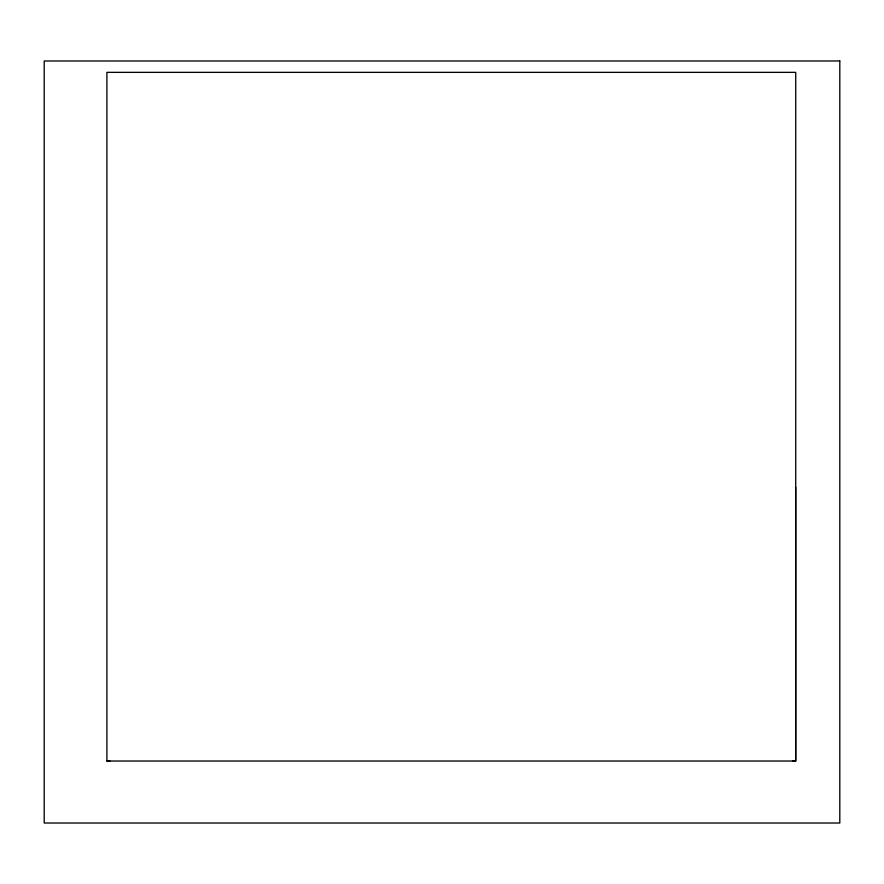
<?xml version="1.0" encoding="UTF-8"?>
<svg xmlns="http://www.w3.org/2000/svg" width="884" height="884" viewBox="0 0 884 884"><rect width="100%" height="100%" fill="white"/><g stroke="black" fill="none" stroke-linecap="round" stroke-linejoin="round"><path stroke-width="1.33" d="M106.898 761.025L795.722 761.025L795.722 72.355L106.898 72.355L106.898 761.025L109.925 761.025M792.639 761.025L795.666 761.025L795.666 487.139M839.8 60.985L44.2 60.985L44.2 823.015L839.8 823.015L839.8 60.985"/></g></svg>
